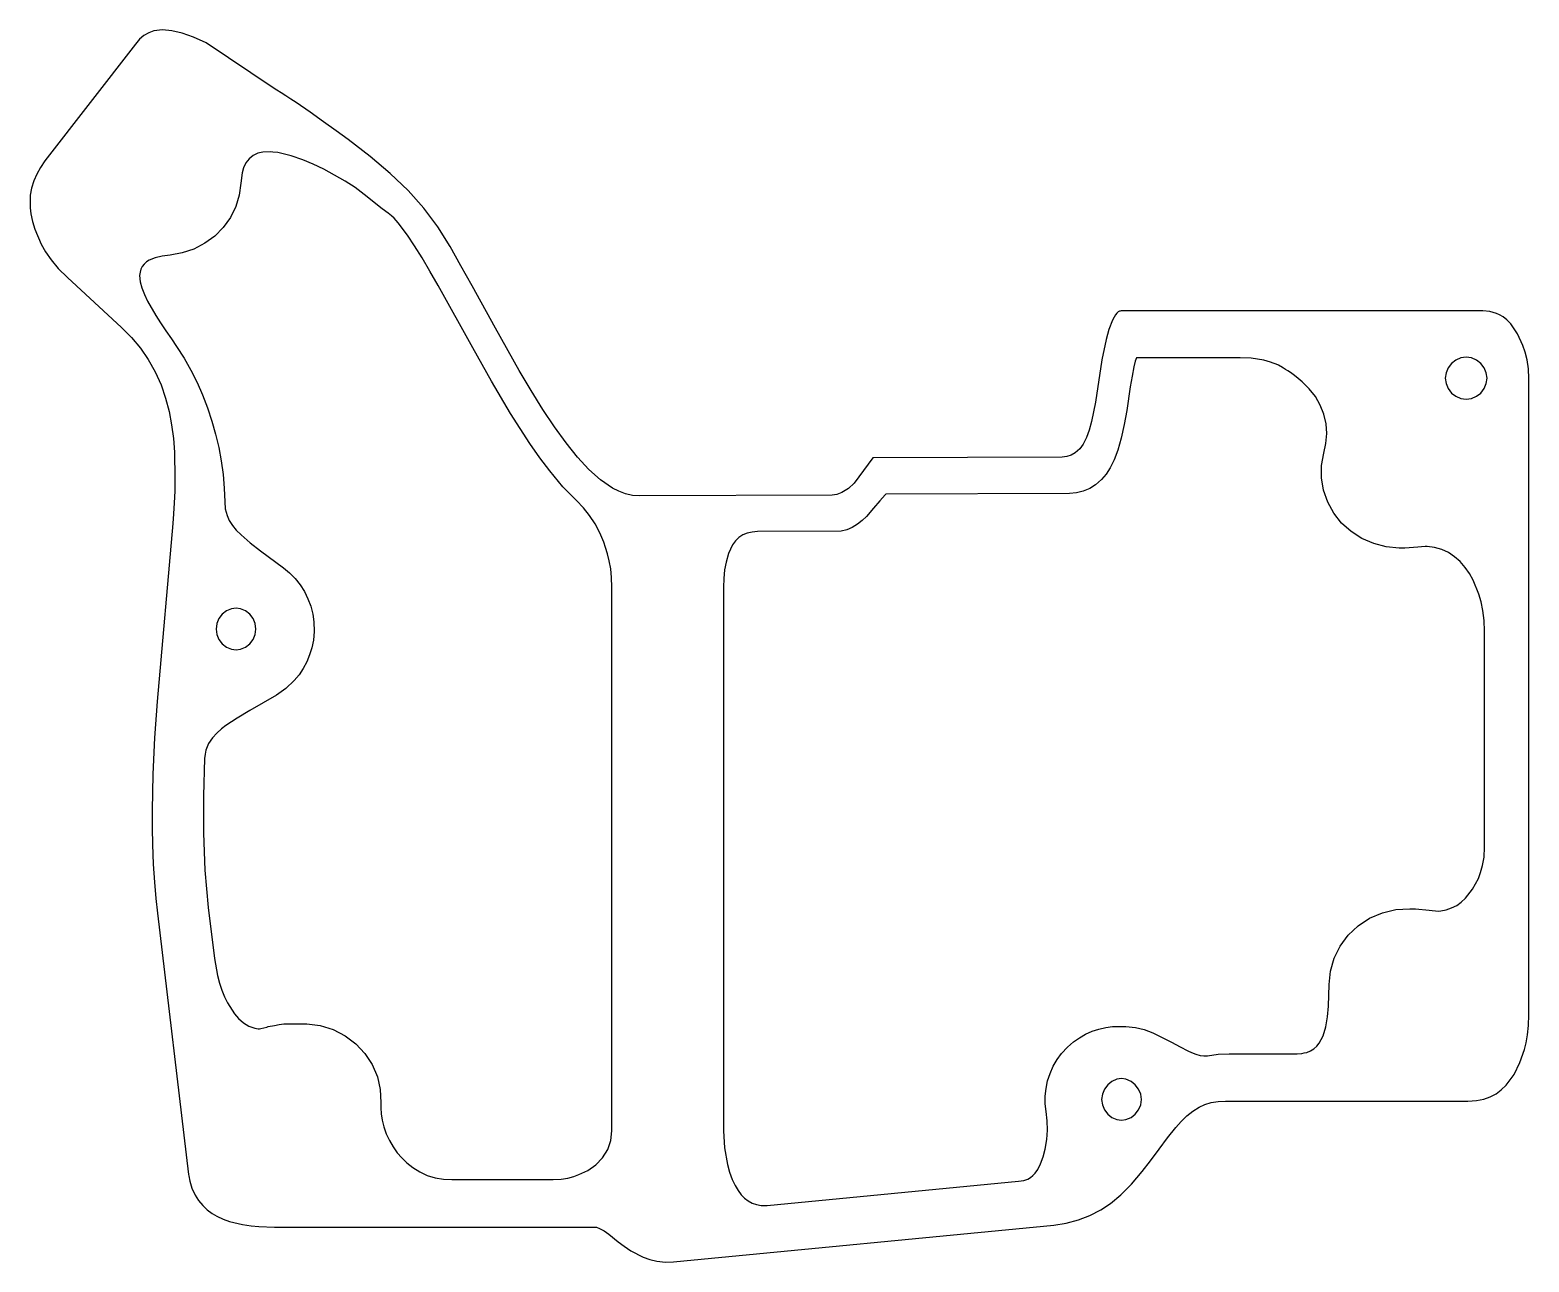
# Model space of a CAD drawing. Header units: millimetres. Extents: x -1298 to 136, y -529 to 649.
import ezdxf

# ---------------------------------------------------------------- set-up
doc = ezdxf.new("R2010")
doc.units = ezdxf.units.MM
doc.header["$LTSCALE"] = 0.75

msp = doc.modelspace()

# ---------------------------------------------------------------- linework, layer by layer
for points in [[(135.5, 315.9), (135, 325.2), (133.7, 333.7), (131.8, 341.2), (129.6, 347.6), (124.5, 358.5), (118, 368.1), (114.3, 371.9), (110.7, 374.8), (107.4, 376.8), (104.4, 378.2), (98.1, 380), (91.5, 380.5), (-81.5, 380.5), (-85, 380.5), (-88.5, 380.5), (-91.7, 380.5), (-94.6, 380.5), (-97, 380.5), (-99, 380.5), (-100.5, 380.5), (-101.3, 380.5), (-102.4, 380.5), (-104.5, 380.5), (-107.4, 380.5), (-110.9, 380.5), (-115, 380.5), (-119.4, 380.5), (-254.6, 380.5), (-255.5, 380.4), (-256.1, 380.3), (-256.6, 380), (-257.4, 379.5), (-258.5, 378.5), (-259.8, 376.9), (-261.3, 374.7), (-262.9, 371.6), (-266.3, 362.8), (-269, 353.1), (-272.9, 333.7), (-279.2, 293.2), (-282.8, 274.8), (-285, 266.6), (-287.6, 259.3), (-290.8, 253.1), (-294, 248.5), (-298.6, 244.7), (-302.4, 242.5), (-306.6, 241.2), (-311, 240.7), (-491.9, 240), (-509.9, 215.7), (-515.4, 210.6), (-521.8, 206.7), (-526.5, 204.9), (-531, 204.4), (-714.9, 203.6), (-721.7, 204.1), (-728.4, 205.6), (-734.8, 208), (-741, 211.1), (-752.5, 218.9), (-763.6, 228.8), (-774.5, 240.6), (-785.4, 254.2), (-796.4, 269.5), (-807.6, 286.3), (-818.8, 304.4), (-830.2, 323.5), (-853, 363.9), (-875.2, 404.4), (-885.9, 423.8), (-896.2, 442.2), (-908, 461), (-921.4, 478.7), (-936.5, 495.6), (-953.6, 512), (-972.7, 528.3), (-993.7, 544.6), (-1005.1, 552.9), (-1017.2, 561.5), (-1030, 570.5), (-1043.6, 579.9), (-1048.5, 583.2), (-1053.3, 586.3), (-1057.8, 589.3), (-1061.9, 591.8), (-1065.4, 593.9), (-1129.6, 637.1), (-1141.6, 642.3), (-1152.4, 646.2), (-1162.3, 648.5), (-1171.4, 649.3), (-1179.6, 648.3), (-1184.5, 646.6), (-1189, 644), (-1193.2, 640.4), (-1197.2, 635.8), (-1283.7, 524), (-1288, 517.8), (-1291.6, 511.4), (-1294.5, 504.9), (-1296.5, 498.1), (-1297.7, 491.3), (-1298, 485), (-1297.8, 479), (-1297.2, 473.5), (-1295.7, 466.1), (-1293.5, 458.7), (-1287.2, 444.3), (-1283.1, 437.2), (-1277.8, 429.5), (-1271, 421.2), (-1262.3, 412.4), (-1210.5, 364.6), (-1201.1, 355.2), (-1192.5, 345), (-1184.9, 334.1), (-1178.2, 322.3), (-1172.7, 309.9), (-1168.3, 297.2), (-1165, 284.4), (-1162.6, 271.4), (-1160.9, 258.4), (-1159.9, 245.4), (-1159.4, 220.2), (-1159.6, 208.2), (-1160.1, 197), (-1160.8, 186.5), (-1161.5, 177.1), (-1176.3, 7), (-1178.9, -27.9), (-1180.6, -62.7), (-1181.3, -97.5), (-1181.2, -114.2), (-1180.9, -129.9), (-1180.1, -148.7), (-1179.1, -165.9), (-1177.7, -181.5), (-1176.2, -195.7), (-1146.3, -445.7), (-1146.1, -447), (-1145.2, -452), (-1143.1, -458.7), (-1140.1, -465.5), (-1137, -470.3), (-1132.8, -475.3), (-1128.5, -479.4), (-1123.9, -482.8), (-1119.3, -485.5), (-1113.4, -488.3), (-1107.3, -490.4), (-1094.9, -493.4), (-1086.6, -494.6), (-1079.1, -495.3), (-1064.3, -495.8), (-756.2, -495.8), (-753.3, -497.1), (-748.9, -499.6), (-744.4, -502.8), (-735.4, -509.9), (-729.9, -514.2), (-723.5, -518.5), (-711.5, -524.7), (-705.2, -527), (-698.6, -528.5), (-690.4, -529.3), (-682.7, -529), (-319, -494), (-307, -492.2), (-295.4, -489.1), (-284.4, -484.8), (-274, -479.4), (-264.8, -473.2), (-254.9, -465), (-244.5, -454.7), (-234.4, -442.8), (-226.5, -432.5), (-218.2, -421.3), (-210.2, -410.6), (-202.2, -400.6), (-197, -394.8), (-191.6, -389.6), (-186, -385.1), (-179.8, -381.2), (-174.4, -378.7), (-168.3, -376.8), (-161.8, -375.6), (-154.6, -375.3), (-109.5, -375.3), (-105.2, -375.3), (-101.1, -375.3), (-97.5, -375.3), (-94.5, -375.3), (-92.4, -375.3), (-91.2, -375.3), (-90.2, -375.3), (-88.7, -375.3), (-86.7, -375.3), (-84.1, -375.3), (-81.2, -375.3), (-78, -375.3), (-74.6, -375.3), (-71, -375.3), (77.1, -375.3), (85.2, -374.8), (92.2, -373.5), (98.4, -371.3), (104, -368.3), (109, -364.6), (113.6, -360.1), (117.6, -355.1), (121.2, -349.8), (126.9, -338.3), (131.1, -326.1), (132.7, -319.7), (134.1, -312.1), (135.1, -303.1), (135.5, -292.8)], [(-741.5, 116.2), (-741.8, 125.4), (-742.7, 133.8), (-744.1, 141.5), (-745.7, 148.3), (-747.5, 154.2), (-749.3, 159.4), (-753.1, 168.3), (-757.6, 176.8), (-762.9, 184.8), (-768.8, 192.2), (-775.5, 199.1), (-788.3, 212.3), (-801, 227.5), (-810.5, 240.1), (-819.9, 253.6), (-838.4, 282.4), (-856.6, 313.2), (-874.6, 345.1), (-907.7, 404.7), (-915.6, 418.6), (-923.1, 431.4), (-930.2, 442.8), (-937, 453.1), (-945.8, 464.7), (-949.7, 469.1), (-952.4, 471.6), (-955.4, 473.9), (-961.1, 478.3), (-978.4, 492), (-987.1, 498.6), (-996.7, 504.8), (-1017, 516.1), (-1027.2, 520.9), (-1037, 525), (-1048.2, 528.9), (-1060.9, 532), (-1065.7, 532.5), (-1068.4, 532.8), (-1075.3, 532.5), (-1080.2, 531.3), (-1084.6, 529.1), (-1088.5, 526), (-1091.5, 522.1), (-1093.7, 517.5), (-1095.1, 512.7), (-1096.5, 502.7), (-1098, 491.3), (-1101.3, 480.3), (-1106.4, 469.9), (-1113.2, 460.4), (-1121.3, 452.1), (-1130.8, 445.2), (-1141.2, 439.7), (-1152.4, 436), (-1164.1, 434), (-1171.7, 433), (-1178.4, 431.3), (-1184, 429), (-1186.5, 427.4), (-1188.8, 425.4), (-1190.7, 423.1), (-1192, 420.4), (-1192.8, 417.5), (-1193.2, 414.5), (-1192.6, 408.5), (-1191, 402.5), (-1188.5, 396.3), (-1185.5, 389.9), (-1177.7, 376.3), (-1173.1, 369.1), (-1168.1, 361.5), (-1162.8, 353.7), (-1158, 346.5), (-1150.7, 335.3), (-1144.2, 323.8), (-1138.3, 312.1), (-1133.1, 300.3), (-1128.3, 287.7), (-1124.1, 275.2), (-1120.5, 262.6), (-1117.5, 249.8), (-1115.1, 237), (-1113.4, 224.1), (-1112.3, 211), (-1111.8, 197.9), (-1111.3, 191.3), (-1109.6, 184.8), (-1107.4, 180), (-1104.4, 175.4), (-1100.7, 170.8), (-1096.2, 166.3), (-1087.6, 158.8), (-1077.7, 151.1), (-1055.7, 134.9), (-1049.8, 130), (-1044.5, 124.5), (-1039.7, 118.5), (-1035.6, 112), (-1032.2, 105.2), (-1029.5, 98), (-1027.6, 90.5), (-1026.5, 83.1), (-1026.2, 73.8), (-1027, 65.6), (-1028.5, 58.3), (-1030.6, 51.4), (-1033.3, 44.7), (-1036.7, 38.4), (-1040.7, 32.4), (-1045.3, 26.9), (-1053.3, 19.3), (-1062.3, 13), (-1087.7, -1.6), (-1099.8, -8.9), (-1110.7, -16.1), (-1114.9, -19.4), (-1119.4, -23.4), (-1123.6, -28), (-1127.2, -33.4), (-1129.8, -39.6), (-1130.6, -43.4), (-1131, -47.7), (-1132.2, -83.4), (-1132.2, -119), (-1130.8, -154.6), (-1127.6, -190.1), (-1121.7, -239), (-1118.8, -255.2), (-1116.8, -262.6), (-1114.5, -269.4), (-1112, -275.7), (-1109.3, -281.4), (-1102.6, -291.9), (-1098.5, -296.5), (-1093.8, -300.5), (-1088.7, -303.6), (-1083, -305.7), (-1079.7, -306.3), (-1078.9, -306.2), (-1078.5, -306.1), (-1077.4, -305.9), (-1071.5, -304.5), (-1070.1, -304.1), (-1064.3, -302.9), (-1059.6, -302), (-1055.3, -301.6), (-1048.9, -301.3), (-1040.1, -301.3), (-1033.3, -301.4), (-1020.4, -303.1), (-1008.1, -307), (-996.7, -312.8), (-986.4, -320.5), (-977.7, -329.8), (-970.7, -340.4), (-965.8, -352), (-963, -364.2), (-962.4, -376.7), (-962.4, -381.9), (-962.1, -387.5), (-961.2, -393.6), (-959.6, -400), (-957.3, -406.7), (-954.3, -413.2), (-950.7, -419.2), (-946.8, -424.7), (-942.5, -429.7), (-937.6, -434.5), (-931.8, -439), (-925.3, -443.1), (-918.1, -446.4), (-910.5, -448.7), (-902.7, -450.1), (-894.7, -450.5), (-797.7, -450.5), (-790.2, -450.1), (-783.6, -449), (-777.9, -447.5), (-773.1, -445.7), (-764.7, -441.6), (-757, -436.2), (-750.4, -429.6), (-745.5, -421.8), (-742.4, -413.1), (-741.5, -403.8)], [(93, 74.3), (92.6, 84.5), (91.4, 93.8), (89.7, 102.1), (87.6, 109.5), (82, 123), (78.5, 129.3), (74.4, 135.2), (69.7, 140.7), (64.3, 145.4), (58.4, 149.4), (52, 152.4), (45.1, 154.3), (38, 155.2), (36.1, 155.2), (29.1, 154.5), (16.8, 153.7), (11.3, 153.7), (-1, 154.8), (-13, 157.9), (-24.3, 162.8), (-34.7, 169.5), (-43.7, 177.6), (-51.2, 187.1), (-57, 197.7), (-60.9, 209.1), (-62.9, 220.9), (-62.8, 232.8), (-60.6, 244.6), (-58.7, 253.8), (-57.9, 263.2), (-58.5, 272.6), (-60.6, 281.7), (-64.1, 290.4), (-68.8, 298.6), (-74.6, 306), (-81.3, 312.8), (-87, 317.5), (-89.9, 319.7), (-92.6, 321.6), (-95.1, 323.2), (-97.3, 324.5), (-99.2, 325.7), (-99.4, 325.9), (-101.8, 327.4), (-102.5, 327.7), (-104.2, 328.6), (-106.4, 329.6), (-109, 330.6), (-111.8, 331.5), (-114.9, 332.5), (-118.2, 333.3), (-130.1, 335.3), (-140.8, 335.8), (-240, 335.8), (-240, 335.8), (-241.1, 332.4), (-242.4, 327), (-244.1, 318.1), (-245.8, 307.9), (-249.2, 285.4), (-251.6, 271.8), (-254.4, 258.7), (-257.7, 247.2), (-261.2, 238), (-265, 230.3), (-268.9, 224.3), (-273.3, 219.2), (-278.9, 214.2), (-284.6, 210.8), (-290.8, 208.2), (-297.3, 206.6), (-303.9, 206), (-479.5, 205.3), (-480.3, 204.5), (-485.4, 198.7), (-491.3, 191.8), (-498.2, 183.9), (-502.2, 180), (-506.8, 176.4), (-511.6, 173.2), (-516.7, 171.2), (-522.2, 169.7), (-602.4, 169.4), (-607.5, 169), (-612.1, 168), (-616.4, 166.3), (-620.2, 163.7), (-623.4, 160.5), (-626.1, 156.7), (-630, 148.4), (-632.3, 140.3), (-633.7, 132.8), (-634.6, 124.7), (-634.9, 116.2), (-634.9, -403.8), (-633.9, -420), (-631.1, -436), (-629, -443.4), (-626.5, -450.3), (-623.8, -456.2), (-620.9, -461), (-617.9, -464.9), (-614.8, -468.1), (-611.3, -470.8), (-607.4, -472.9), (-603.2, -474.4), (-598.8, -475.2), (-593.2, -475.2), (-352.7, -452), (-347.7, -451.2), (-343.8, -449.9), (-341.2, -448.4), (-339, -446.6), (-336.7, -444.2), (-334.3, -440.8), (-331.6, -435.5), (-329, -428.6), (-327.1, -421.4), (-325.6, -412.1), (-325, -403.2), (-325.2, -394.2), (-326.3, -385.3), (-327.1, -378), (-327.1, -370.6), (-326.3, -363.2), (-324.8, -355.9), (-322.5, -348.9), (-319.5, -342.1), (-315.8, -335.7), (-311.6, -329.8), (-305.9, -323.7), (-300.1, -318.7), (-294.4, -314.7), (-288.5, -311.4), (-282.3, -308.6), (-275.8, -306.5), (-269.3, -304.9), (-262.8, -304.1), (-250, -303.9), (-240.8, -304.9), (-232.4, -307), (-224.3, -310), (-206.5, -319), (-198.2, -323.4), (-190.7, -327.3), (-187.3, -328.8), (-183.2, -330.4), (-178.8, -331.7), (-175.5, -332.2), (-172, -332), (-161.9, -330.5), (-151.2, -330), (-147.8, -330), (-115.5, -330), (-111, -330), (-106.9, -330), (-103.2, -330), (-100.3, -330), (-98.2, -330), (-97, -330), (-95.7, -330), (-93.4, -330), (-90.1, -330), (-86.1, -330), (-81.7, -329.7), (-79.4, -329.3), (-77.1, -328.8), (-73.5, -327.4), (-70.2, -325.4), (-67.4, -322.8), (-65, -319.9), (-61.3, -312.8), (-58.8, -304.3), (-57.1, -294.7), (-56.1, -284.4), (-55.6, -263.9), (-54.4, -251.1), (-50.9, -238.7), (-45.2, -227.1), (-37.4, -216.7), (-27.9, -207.7), (-16.9, -200.5), (-4.7, -195.3), (8.3, -192.2), (21.6, -191.3), (27, -191.3), (40.1, -192.8), (48.9, -193.7), (51.1, -193.5), (56.4, -192.5), (61.5, -190.6), (66.4, -188.1), (70.8, -185), (74.8, -181.3), (81.6, -172.6), (87.1, -162.4), (89.2, -156.8), (91.1, -150.1), (92.5, -142), (93, -132.3)], [(95.4, 316.2), (94.7, 321.4), (92.7, 326.2), (89.5, 330.3), (85.4, 333.5), (80.6, 335.5), (75.4, 336.2), (70.3, 335.5), (65.5, 333.5), (61.4, 330.3), (58.2, 326.2), (56.2, 321.4), (55.5, 316.2), (56.2, 311), (58.2, 306.2), (61.4, 302), (65.5, 298.9), (70.3, 296.9), (75.4, 296.2), (80.6, 296.9), (85.4, 298.9), (89.5, 302), (92.7, 306.2), (94.7, 311)], [(-1084.6, 86.2), (-1087.7, 90.3), (-1091.8, 93.5), (-1096.7, 95.5), (-1100.9, 96.1), (-1105.2, 95.5), (-1110, 93.5), (-1114.2, 90.3), (-1117.3, 86.2), (-1119.3, 81.4), (-1120, 76.2), (-1119.3, 71), (-1117.3, 66.2), (-1114.2, 62), (-1110, 58.9), (-1105.2, 56.9), (-1100.9, 56.3), (-1096.7, 56.9), (-1091.8, 58.9), (-1087.7, 62), (-1084.6, 66.2), (-1082.6, 71), (-1081.9, 76.2), (-1082.6, 81.4)], [(-235.1, -373.8), (-235.8, -368.6), (-237.8, -363.8), (-241, -359.7), (-245.1, -356.5), (-249.9, -354.5), (-254.2, -353.9), (-258.5, -354.5), (-263.3, -356.5), (-267.4, -359.7), (-270.6, -363.8), (-272.5, -368.6), (-273.2, -373.8), (-272.5, -379), (-270.6, -383.8), (-267.4, -388), (-263.3, -391.1), (-258.5, -393.1), (-254.2, -393.7), (-249.9, -393.1), (-245.1, -391.1), (-241, -388), (-237.8, -383.8), (-235.8, -379)]]:
    msp.add_lwpolyline(points, close=True)

doc.saveas('drawing.dxf')
